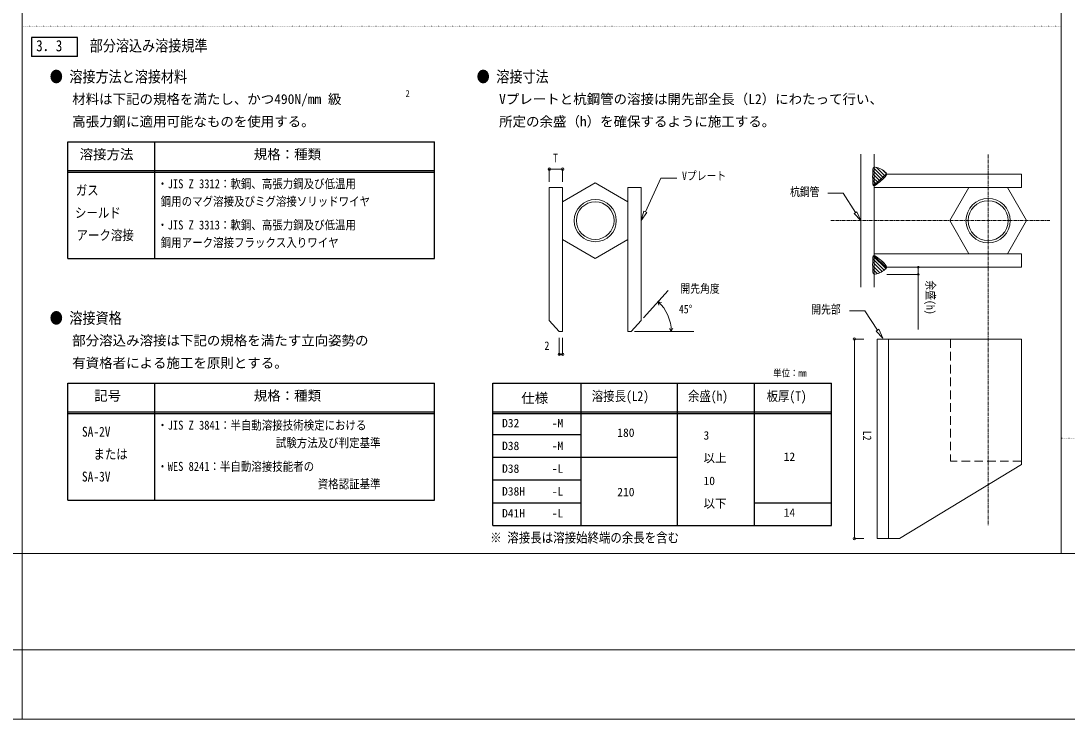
# Model space of a CAD drawing. Units: millimetres, scale not verified. Extents: x -56808 to 29700, y -21000 to 21000.
# Drawn here: x -27936 to -749, y -21000 to -2860 of the extents above; entities that cross this region are included whole.
import ezdxf
from ezdxf.enums import TextEntityAlignment as Align

# ---------------------------------------------------------------- set-up
doc = ezdxf.new("R2010")
doc.units = ezdxf.units.MM
doc.header["$LTSCALE"] = 70
for name, pattern in [('USER1', [0.26, 0.01, -0.25]), ('USER2', [2, 1.25, -0.25, 0.25, -0.25]), ('USER3', [4.7625, 3.175, -1.5875])]:
    doc.linetypes.add(name, pattern=pattern)
for name, color, linetype in [('0-0_0', 7, 'Continuous'), ('0-4_02_TEXT', 7, 'Continuous'), ('0-7_06_HYOU', 7, 'Continuous'), ('0-A_09_KAKOMI', 7, 'Continuous')]:
    doc.layers.add(name, color=color, linetype=linetype)
for name, color, linetype, lineweight in [('0-2_07_DOT', 4, 'USER1', 18), ('0-3_DEFPOINTS', 7, 'Continuous', 18), ('0-5_05_SUNPOU', 3, 'Continuous', 18), ('0-6_03_ZU', 2, 'Continuous', 18), ('0-8_00_WAKU', 9, 'Continuous', 18), ('0-9_08_CENTER', 1, 'USER2', 18)]:
    doc.layers.add(name, color=color, linetype=linetype, lineweight=lineweight)
doc.styles.add('ＭＳ ゴシック', font='')
doc.styles.get('ＭＳ ゴシック').set_extended_font_data('MS Gothic')

# ---------------------------------------------------------------- blocks, each defined once
blk = doc.blocks.new('X25')
at = {"layer": '0-0_0'}
for p, q in [((23899.04, 14168.3), (24098.28, 13969.06)), ((23902.8, 14252.93), (24145.32, 14010.41)), ((23918.09, 14326.03), (24189.75, 14054.37)), ((23997.74, 14334.77), (24231.56, 14100.95)), ((24152.79, 14268.11), (24263.19, 14157.71)), ((23898.11, 14080.84), (24048.6, 13930.36)), ((23900.32, 13990.25), (23996.2, 13894.36)), ((23906.02, 13896.16), (23939.03, 13863.15))]:
    blk.add_line(p, q, dxfattribs=at)
blk = doc.blocks.new('U26')
at = {"layer": '0-4_02_TEXT', "style": 'ＭＳ ゴシック'}
for s, p in [('材料は下記の規格を満たし、かつ490N/mm 級', (3096.83, 15904)), ('高張力鋼に適用可能なものを使用する。', (3096.83, 15320.67))]:
    blk.add_text(s, height=256.6, dxfattribs=at).set_placement(p, align=Align.BOTTOM_LEFT)
blk = doc.blocks.new('U27')
at = {"layer": '0-4_02_TEXT', "style": 'ＭＳ ゴシック', "width": 0.85}
blk.add_text('2', height=183.3, dxfattribs=at).set_placement((11760.95, 16107.42), align=Align.BOTTOM_LEFT)
blk = doc.blocks.new('U28')
at = {"layer": '0-4_02_TEXT', "style": 'ＭＳ ゴシック', "width": 0.85}
for s, p in [('ガス', (3188.62, 13534.75)), ('シールド', (3168.79, 12951.41)), ('アーク溶接', (3208.46, 12368.08))]:
    blk.add_text(s, height=256.6, dxfattribs=at).set_placement(p, align=Align.BOTTOM_LEFT)
blk = doc.blocks.new('U29')
at = {"layer": '0-4_02_TEXT', "style": 'ＭＳ ゴシック', "width": 0.85}
for s, p in [('・JIS Z 3312：軟鋼、高張力鋼及び低温用', (5306.73, 13721.69)), ('鋼用のマグ溶接及びミグ溶接ソリッドワイヤ', (5397.4, 13264.55))]:
    blk.add_text(s, height=234.6, dxfattribs=at).set_placement(p, align=Align.BOTTOM_LEFT)
blk = doc.blocks.new('U30')
at = {"layer": '0-4_02_TEXT', "style": 'ＭＳ ゴシック'}
for s, p in [('Vプレートと杭鋼管の溶接は開先部全長（L2）にわたって行い、', (14190.84, 15904)), ('所定の余盛（h）を確保するように施工する。', (14190.84, 15320.67))]:
    blk.add_text(s, height=256.6, dxfattribs=at).set_placement(p, align=Align.BOTTOM_LEFT)
blk = doc.blocks.new('X31')
at = {"layer": '0-0_0'}
for p, q in [((23915.27, 12030.75), (24242.33, 11703.69)), ((23898.16, 11782.7), (24083.32, 11597.53)), ((23898.9, 11870.35), (24141.67, 11627.58)), ((23900.57, 11691.9), (24018.86, 11573.61)), ((23902.49, 11955.15), (24194.55, 11663.09)), ((24116.2, 11918.21), (24223.56, 11810.85)), ((23907.34, 11596.74), (23943.14, 11560.95))]:
    blk.add_line(p, q, dxfattribs=at)
blk = doc.blocks.new('U32')
at = {"layer": '0-4_02_TEXT', "style": 'ＭＳ ゴシック', "width": 0.85}
blk.add_text('余盛(h)', height=219.9, rotation=270, dxfattribs=at).set_placement((25225.25, 11399.14), align=Align.BOTTOM_LEFT)
blk = doc.blocks.new('U40')
at = {"layer": '0-4_02_TEXT', "style": 'ＭＳ ゴシック', "width": 0.85}
for s, p in [('・JIS Z 3313：軟鋼、高張力鋼及び低温用', (5306.73, 12650.81)), ('鋼用アーク溶接フラックス入りワイヤ', (5397.4, 12193.66))]:
    blk.add_text(s, height=234.6, dxfattribs=at).set_placement(p, align=Align.BOTTOM_LEFT)
blk = doc.blocks.new('U53')
at = {"layer": '0-4_02_TEXT', "style": 'ＭＳ ゴシック', "width": 0.85}
blk.add_text('Vプレート', height=219.9, dxfattribs=at).set_placement((18943.6, 13940.76), align=Align.BOTTOM_LEFT)
blk = doc.blocks.new('U54')
at = {"layer": '0-4_02_TEXT', "style": 'ＭＳ ゴシック', "width": 0.85}
blk.add_text('L2', height=219.9, rotation=270, dxfattribs=at).set_placement((23579.91, 7492.61), align=Align.BOTTOM_LEFT)
blk = doc.blocks.new('U55')
at = {"layer": '0-4_02_TEXT', "style": 'ＭＳ ゴシック', "width": 0.85}
blk.add_text('2', height=219.9, dxfattribs=at).set_placement((15369.51, 9526.4), align=Align.BOTTOM_LEFT)
blk = doc.blocks.new('U56')
at = {"layer": '0-4_02_TEXT', "style": 'ＭＳ ゴシック', "width": 0.85}
blk.add_text('45°', height=219.9, dxfattribs=at).set_placement((18862.77, 10475.31), align=Align.BOTTOM_LEFT)
blk = doc.blocks.new('U57')
at = {"layer": '0-4_02_TEXT', "style": 'ＭＳ ゴシック', "width": 0.85}
blk.add_text('開先部', height=219.9, dxfattribs=at).set_placement((22301.52, 10468.01), align=Align.BOTTOM_LEFT)
blk = doc.blocks.new('U58')
at = {"layer": '0-4_02_TEXT', "style": 'ＭＳ ゴシック'}
for s, p in [('部分溶込み溶接は下記の規格を満たす立向姿勢の', (3096.83, 9631.63)), ('有資格者による施工を原則とする。', (3096.83, 9048.29))]:
    blk.add_text(s, height=256.6, dxfattribs=at).set_placement(p, align=Align.BOTTOM_LEFT)
blk = doc.blocks.new('U59')
at = {"layer": '0-4_02_TEXT', "style": 'ＭＳ ゴシック', "width": 0.85}
for s, p in [('SA-2V', (3349.36, 7262.37)), ('\u3000または', (3349.36, 6679.04)), ('SA-3V', (3349.36, 6095.71))]:
    blk.add_text(s, height=256.6, dxfattribs=at).set_placement(p, align=Align.BOTTOM_LEFT)
blk = doc.blocks.new('U60')
at = {"layer": '0-4_02_TEXT', "style": 'ＭＳ ゴシック', "width": 0.85}
for s, p in [('・JIS Z 3841：半自動溶接技術検定における', (5306.73, 7449.32)), ('\u3000\u3000\u3000\u3000\u3000\u3000\u3000\u3000\u3000\u3000\u3000試験方法及び判定基準', (5397.4, 6992.18))]:
    blk.add_text(s, height=234.6, dxfattribs=at).set_placement(p, align=Align.BOTTOM_LEFT)
blk = doc.blocks.new('U61')
at = {"layer": '0-4_02_TEXT', "style": 'ＭＳ ゴシック', "width": 0.85}
for s, p in [('・WES 8241：半自動溶接技能者の', (5306.73, 6378.43)), ('\u3000\u3000\u3000\u3000\u3000\u3000\u3000\u3000\u3000\u3000\u3000\u3000\u3000\u3000\u3000資格認証基準', (5397.4, 5921.29))]:
    blk.add_text(s, height=234.6, dxfattribs=at).set_placement(p, align=Align.BOTTOM_LEFT)
blk = doc.blocks.new('U64')
at = {"layer": '0-4_02_TEXT', "style": 'ＭＳ ゴシック', "width": 0.85}
blk.add_text('杭鋼管', height=219.9, dxfattribs=at).set_placement((21750.45, 13522.5), align=Align.BOTTOM_LEFT)
blk = doc.blocks.new('U65')
at = {"layer": '0-4_02_TEXT', "style": 'ＭＳ ゴシック', "width": 0.85}
blk.add_text('開先角度', height=219.9, dxfattribs=at).set_placement((18902.8, 11009.93), align=Align.BOTTOM_LEFT)
blk = doc.blocks.new('U77')
at = {"layer": '0-4_02_TEXT', "style": 'ＭＳ ゴシック', "width": 0.85}
blk.add_text('※ 溶接長は溶接始終端の余長を含む', height=256.6, dxfattribs=at).set_placement((13958.58, 4509.68), align=Align.BOTTOM_LEFT)
blk = doc.blocks.new('U78')
at = {"layer": '0-4_02_TEXT', "style": 'ＭＳ ゴシック', "width": 0.85}
blk.add_text('T', height=219.9, dxfattribs=at).set_placement((15588.67, 14401.45), align=Align.BOTTOM_LEFT)

msp = doc.modelspace()

# ---------------------------------------------------------------- linework, layer by layer
at = {"layer": '0-2_07_DOT'}
for p, q in [((-27900, -3000), (-900, -3000)), ((-900, -13700), (27900, -13700))]:
    msp.add_line(p, q, dxfattribs=at)
at = {"layer": '0-3_DEFPOINTS'}
for p, q in [((-29700, -16700), (-27900, -16700)), ((-27900, -16700), (-27900, -21000)), ((-29700, -19200), (29700, -19200)), ((-29700, -21000), (29700, -21000))]:
    msp.add_line(p, q, dxfattribs=at)
at = {"layer": '0-5_05_SUNPOU'}
for p, q in [((-14205.48, -7037.3), (-14205.48, -6711.41)), ((-14205.48, -6711.41), (-13859.88, -6711.41)), ((-13859.88, -7037.3), (-13859.88, -6711.41)), ((-5431.79, -9444.22), (-4616.04, -9444.22)), ((-4616.04, -9258.38), (-4616.04, -10874.56)), ((-11754.2, -10573.23), (-11118.77, -9867.39)), ((-11378.83, -10156.26), (-11355.01, -10245.14)), ((-11378.83, -10156.26), (-11289.95, -10180.08)), ((-11034.84, -10928.78), (-11084.96, -10851.61)), ((-11034.84, -10928.78), (-10993.08, -10846.79)), ((-13946.28, -11095.23), (-13946.28, -11524.34)), ((-13859.88, -11095.23), (-13859.88, -11524.34)), ((-11990.75, -10928.78), (-10448.93, -10928.78)), ((-6033.63, -11127.89), (-6276.14, -11127.89)), ((-6276.14, -11127.89), (-6276.14, -16311.89)), ((-13946.28, -11524.34), (-13859.88, -11524.34)), ((-6033.63, -16311.89), (-6276.14, -16311.89))]:
    msp.add_line(p, q, dxfattribs=at)
for points in [[(-11709.21, -7823.53), (-11309.12, -6947.62), (-10890.32, -6947.62)], [(-6243.93, -7841.48), (-6571.22, -7338.12), (-6969.22, -7338.12)], [(-5675.86, -10895.98), (-6003.14, -10392.61), (-6401.14, -10392.61)]]:
    msp.add_lwpolyline(points, dxfattribs=at)
for points in [[(-11746.75, -7805.88), (-11815.08, -8048.78), (-11671.67, -7841.17)], [(-6278.48, -7864.44), (-6106.18, -8048.78), (-6209.38, -7818.52)], [(-5710.41, -10918.93), (-5538.11, -11103.27), (-5641.31, -10873.02)]]:
    msp.add_lwpolyline(points, close=True, dxfattribs=at)
for centre, radius in [((-14205.48, -6711.41), 31.11), ((-13859.88, -6711.41), 31.11), ((-4616.04, -9258.38), 21.88), ((-4616.04, -9444.22), 21.88), ((-6276.14, -11127.89), 31.11), ((-13946.28, -11524.34), 31.11), ((-13859.88, -11524.34), 31.11), ((-6276.14, -16311.89), 31.11)]:
    msp.add_circle(centre, radius, dxfattribs=at)
for centre, radius, start, end in [((-3253.05, -6902.52), 2548.9, 175.50986, 184.65567), ((-5744.27, -6706.89), 50, 78.81509, 175.50986), ((-5843.01, -7206.26), 559.04, 45.59311, 78.81509), ((-6277.15, -6215.05), 1059.19, 299.93112, 321.54917), ((-5486.81, -6842.61), 50, 321.54917, 45.59311), ((-5763.63, -7106.97), 30, 184.65567, 299.93112), ((-5763.63, -8990.58), 30, 60.06888, 175.34433), ((-6277.15, -9882.5), 1059.19, 38.45083, 60.06888), ((-3253.05, -9195.03), 2548.9, 175.34433, 184.49014), ((-5486.81, -9254.95), 50, 314.40689, 38.45083), ((-5744.27, -9390.66), 50, 184.49014, 281.18491), ((-5843.01, -8891.29), 559.04, 281.18491, 314.40689), ((-12074.28, -10928.78), 1039.44, 0, 48.00485)]:
    msp.add_arc(centre, radius, start, end, dxfattribs=at)
at = {"layer": '0-6_03_ZU'}
for p, q in [((-6106.18, -6321.03), (-6106.18, -9776.52)), ((-5760.58, -9776.52), (-5760.58, -6321.03)), ((-5760.58, -6321.03), (-5760.58, -6653.33)), ((-5760.58, -7126.44), (-5450.18, -6839.18)), ((-14205.48, -7184.78), (-14205.48, -10640.86)), ((-13859.88, -7184.78), (-14205.48, -7184.78)), ((-13859.88, -7184.78), (-13859.88, -10928.78)), ((-12160.68, -7184.78), (-12160.68, -10928.78)), ((-12160.68, -7184.78), (-11815.08, -7184.78)), ((-11815.08, -7184.78), (-11815.08, -10640.86)), ((-5760.58, -7184.78), (-5760.58, -7126.44)), ((-5760.58, -7126.44), (-5760.58, -7184.78)), ((-1936.58, -7184.78), (-5760.58, -7184.78)), ((-5760.58, -7184.78), (-5760.58, -8912.78)), ((-1936.58, -8912.78), (-5760.58, -8912.78)), ((-5760.58, -8912.78), (-5760.58, -8971.11)), ((-5760.58, -8971.11), (-5450.18, -9258.38)), ((-5760.58, -9444.22), (-5760.58, -9776.52)), ((-12074.28, -10928.78), (-11815.08, -10640.86)), ((-12160.68, -10928.78), (-12103.08, -10928.78)), ((-12160.68, -10928.78), (-12074.28, -10928.78)), ((-5392.66, -11127.89), (-5392.66, -16311.89)), ((-1936.58, -11127.89), (-1936.58, -14386.76)), ((-5104.58, -16311.89), (-1936.58, -14386.76)), ((-5392.58, -16311.89), (-5680.58, -16311.89)), ((-5392.58, -16311.89), (-5104.58, -16311.89))]:
    msp.add_line(p, q, dxfattribs=at)
at = {"layer": '0-6_03_ZU', "linetype": 'USER3'}
for p in [(-3781.61, -11127.89), (-1936.58, -14295.89)]:
    msp.add_line(p, (-3781.61, -14295.89), dxfattribs=at)
at = {"layer": '0-6_03_ZU'}
for points in [[(-13859.88, -8539.29), (-13010.28, -9029.81), (-12160.68, -8539.29), (-12160.68, -7558.26), (-13010.28, -7067.74), (-13859.88, -7558.26)], [(-2301.75, -8912.78), (-1802.92, -8048.78), (-2301.75, -7184.78), (-3299.41, -7184.78), (-3798.24, -8048.78), (-3299.41, -8912.78)]]:
    msp.add_lwpolyline(points, close=True, dxfattribs=at)
for points in [[(-1936.58, -7184.78), (-1936.58, -6839.18), (-5450.18, -6839.18)], [(-1936.58, -8912.78), (-1936.58, -9258.38), (-5450.18, -9258.38)], [(-13859.88, -10928.78), (-13946.28, -10928.78), (-14205.48, -10640.86)], [(-1936.58, -11127.89), (-5680.58, -11127.89), (-5680.58, -16311.89)]]:
    msp.add_lwpolyline(points, dxfattribs=at)
for centre, radius in [((-13010.28, -8048.78), 547.2), ((-13010.28, -8048.78), 489.6), ((-2800.58, -8048.78), 576), ((-2800.58, -8048.78), 518.4)]:
    msp.add_circle(centre, radius, dxfattribs=at)
at = {"layer": '0-7_06_HYOU'}
for p, q in [((-26719.49, -9035.45), (-26719.49, -6001.24)), ((-26719.49, -6001.24), (-17192.64, -6001.24)), ((-24454.13, -9035.45), (-24454.13, -6001.24)), ((-17192.64, -9035.45), (-17192.64, -6001.24)), ((-26719.49, -6742.09), (-17192.64, -6742.09)), ((-26719.49, -6792.09), (-17192.64, -6792.09)), ((-26719.49, -9035.45), (-17192.64, -9035.45)), ((-26719.49, -15307.83), (-26719.49, -12273.61)), ((-26719.49, -12273.61), (-17192.64, -12273.61)), ((-24454.13, -15307.83), (-24454.13, -12273.61)), ((-17192.64, -15307.83), (-17192.64, -12273.61)), ((-15674.3, -12273.04), (-6874.3, -12273.04)), ((-15674.3, -15968.16), (-15674.3, -12273.04)), ((-13374.3, -15968.16), (-13374.3, -12273.04)), ((-10874.3, -15968.16), (-10874.3, -12273.04)), ((-8874.3, -15968.16), (-8874.3, -12273.04)), ((-6874.3, -15968.16), (-6874.3, -12273.04)), ((-26719.49, -13014.47), (-17192.64, -13014.47)), ((-15674.3, -13013.89), (-6874.3, -13013.89)), ((-26719.49, -13064.47), (-17192.64, -13064.47)), ((-15674.3, -13063.89), (-6874.3, -13063.89)), ((-15674.3, -13604.75), (-13374.3, -13604.75)), ((-15674.3, -14195.6), (-10874.3, -14195.6)), ((-15674.3, -14786.46), (-13374.3, -14786.46)), ((-26719.49, -15307.83), (-17192.64, -15307.83)), ((-15674.3, -15377.31), (-13374.3, -15377.31)), ((-8874.3, -15377.31), (-6874.3, -15377.31)), ((-15674.3, -15968.16), (-6874.3, -15968.16))]:
    msp.add_line(p, q, dxfattribs=at)
at = {"layer": '0-8_00_WAKU'}
for p, q in [((-27900, -16700), (-27900, 16550)), ((-900, -16700), (-900, 16550)), ((-27900, -16700), (27900, -16700))]:
    msp.add_line(p, q, dxfattribs=at)
at = {"layer": '0-9_08_CENTER'}
for p, q in [((-2800.58, -6326.19), (-2800.58, -15958.08)), ((-1199.7, -8048.78), (-6885.73, -8048.78))]:
    msp.add_line(p, q, dxfattribs=at)
at = {"layer": '0-A_09_KAKOMI'}
for q in [(-26465.05, -3286.91), (-27665.05, -3786.91)]:
    msp.add_line((-26465.05, -3786.91), q, dxfattribs=at)
msp.add_lwpolyline([(-26465.05, -3286.91), (-27665.05, -3286.91), (-27665.05, -3786.91)], dxfattribs=at)

# ---------------------------------------------------------------- block references
at = {"layer": '0-5_05_SUNPOU'}
for name in ['X25', 'X31']:
    msp.add_blockref(name, (-29700, -21000), dxfattribs=at)
at = {"layer": '0-6_03_ZU'}
for name in ['U26', 'U27', 'U30', 'U78', 'U53', 'U29', 'U28', 'U64', 'U40', 'U65', 'U32', 'U56', 'U57', 'U58', 'U55', 'U60', 'U59', 'U54', 'U61', 'U77']:
    msp.add_blockref(name, (-29700, -21000), dxfattribs=at)

# ---------------------------------------------------------------- texts
at = {"layer": '0-4_02_TEXT', "style": 'ＭＳ ゴシック', "width": 0.85}
for s, height, p in [('3．3', 293.3, (-27540.2, -3738.24)), ('部分溶込み溶接規準', 293.3, (-26147.75, -3738.24)), ('● 溶接方法と溶接材料', 293.3, (-27186.65, -4543.53)), ('● 溶接寸法', 293.3, (-16092.64, -4543.53)), ('● 溶接資格', 293.3, (-27186.65, -10815.91)), ('単位：mm', 183.3, (-8385.12, -12157.27)), ('溶接長(L2)', 256.6, (-13102.35, -12813.74)), ('余盛(h)', 256.6, (-10602.35, -12813.74)), ('板厚(T)', 256.6, (-8558.51, -12813.74))]:
    msp.add_text(s, height=height, dxfattribs=at).set_placement(p, align=Align.BOTTOM_LEFT)
at = {"layer": '0-4_02_TEXT', "style": 'ＭＳ ゴシック'}
for s, height, p in [('溶接方法', 256.6, (-26411.4, -6531.23)), ('規格：種類', 256.6, (-21885.72, -6531.23)), ('記号', 256.6, (-26031.92, -12803.61)), ('規格：種類', 256.6, (-21885.72, -12803.61)), ('仕様', 256.6, (-14933.87, -12865.64)), ('D32', 219.9, (-15432.88, -13485.61)), ('-M', 219.9, (-14143.11, -13485.61)), ('180', 219.9, (-12439.17, -13734.45)), ('3', 219.9, (-10198.42, -13804.84)), ('D38', 219.9, (-15432.88, -14076.47)), ('-M', 219.9, (-14143.11, -14076.47)), ('以上', 219.9, (-10198.42, -14394.35)), ('12', 219.9, (-8114.89, -14358.99)), ('D38', 219.9, (-15432.88, -14667.32)), ('-L', 219.9, (-14143.11, -14667.32)), ('10', 219.9, (-10198.42, -14986.55)), ('D38H', 219.9, (-15432.88, -15258.18)), ('-L', 219.9, (-14143.11, -15258.18)), ('210', 219.9, (-12439.17, -15275.79)), ('以下', 219.9, (-10198.42, -15576.06)), ('D41H', 219.9, (-15432.88, -15828.18)), ('-L', 219.9, (-14143.11, -15828.18)), ('14', 219.9, (-8114.89, -15809.51))]:
    msp.add_text(s, height=height, dxfattribs=at).set_placement(p, align=Align.BOTTOM_LEFT)

doc.saveas('drawing.dxf')
